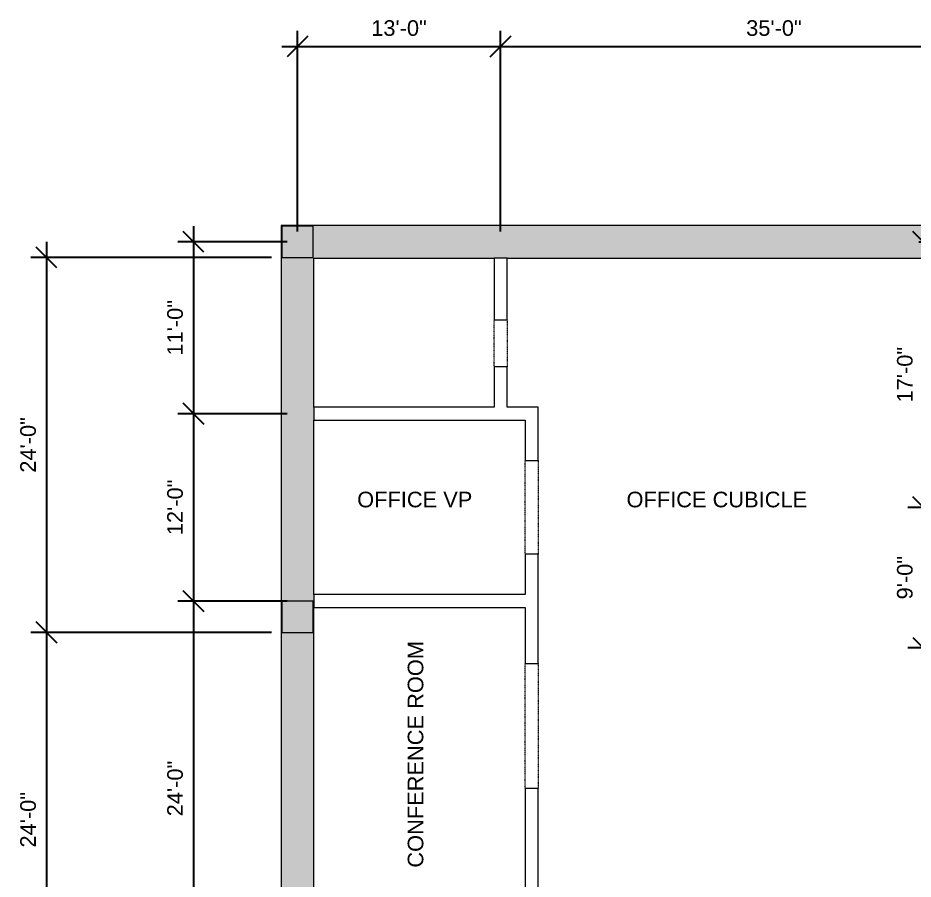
# Model space of a CAD drawing. Header units: inches. Extents: x 1913 to 24953, y -2945 to 1064.
# Drawn here: x 22242 to 22930, y 284 to 946 of the extents above; entities that cross this region are included whole.
import ezdxf

# ---------------------------------------------------------------- set-up
doc = ezdxf.new("R2010")
doc.units = ezdxf.units.IN
doc.header["$MEASUREMENT"] = 0
doc.linetypes.add('Hidden 1_8_', pattern=[0.1875, 0.125, -0.0625])
doc.linetypes.add('Overhead 1_16_', pattern=[0.101562, 0.0625, -0.039062])
for name, color, linetype, lineweight in [('A-ANNO-DIMS', 211, 'Continuous', 9), ('A-COLS', 52, 'Continuous', 9), ('A-DETL-HDLN', 90, 'Hidden 1_8_', 9), ('A-FLOR-OVHD', 1, 'Overhead 1_16_', 9), ('A-WALL', 113, 'Continuous', 13), ('A-WALL-PATT', 111, 'Continuous', 50), ('G-ANNO-TEXT', 231, 'Continuous', 9)]:
    doc.layers.add(name, color=color, linetype=linetype, lineweight=lineweight)
doc.styles.add('Arial', font='arial.ttf', dxfattribs={"height": 12})
doc.dimstyles.new('Linear_-_3_32__Arial', dxfattribs={"dimscale": 12, "dimtxt": 12.243113, "dimasz": 1.333333, "dimexe": 1, "dimexo": 0.666667, "dimgap": 0.666667, "dimtad": 1, "dimdec": 5, "dimrnd": 0.03125, "dimzin": 1, "dimdsep": 46, "dimlunit": 4, "dimtxsty": 'Arial', "dimblk1": 'OBLIQUE', "dimblk2": 'OBLIQUE', "dimsah": 1, "dimcen": 0.09, "dimdle": 1, "dimazin": 0, "dimtfac": 1, "dimtdec": 4, "dimtix": 1, "dimtmove": 0, "dimatfit": 3, "dimfxl": 1, "dimtvp": 1, "dimtfill": 1, "dimfrac": 2, "dimtolj": 1, "dimtzin": 0, "dimarcsym": 2})
pattern_1 = [(50, (23317.123, 399.692), (36.72335, -3.213), [3.84, -42.24]), (355, (23317.123, 399.69), (-7.1044, 38.51274), [3.072, -33.792]), (100.451, (23320.183, 399.424), (29.62024, 35.29956), [3.263, -35.898]), (46.184, (23317.123, 409.93), (54.6425, -8.4752), [5.76, -63.36]), (96.636, (23321.68, 409.226), (47.854, 49.8752), [4.895, -53.848]), (351.184, (23317.123, 409.93), (47.8553, 49.8749), [4.608, -50.688]), (21, (23322.243, 407.372), (30.56126, -20.614), [3.84, -42.24]), (326, (23322.243, 407.37), (12.4577, 37.1283), [3.072, -33.792]), (71.451, (23324.79, 405.654), (43.02, 16.5135), [3.263, -35.898]), (37.5, (23317.123, 399.692), (0.6228, 17.04428), [1.69, -31.693, 1.69, -32.614, -33.92]), (37.5, (23317.123, 399.692), (0.6228, 17.04428), [-67.686, 1.69, -32.23]), (7.5, (23317.123, 399.692), (13.4694, 20.19387), [1.69, -17.869, 1.69, -30.925, -12.928]), (7.5, (23317.123, 399.692), (13.4694, 20.19387), [-52.173, 1.69, -11.238]), (327.5, (23305.705, 399.692), (27.33168, -1.15522), [1.69, -11.11, 1.69, -38.246, -52.992]), (327.5, (23305.705, 399.692), (27.33168, -1.15522), [-52.736, 1.69, -51.302]), (317.5, (23300.585, 399.692), (29.85903, 5.12498), [1.69, -14.95, 1.69, -24.832, -37.632]), (317.5, (23300.585, 399.692), (29.85903, 5.12498), [-43.162, 1.69, -35.942])]

# ---------------------------------------------------------------- blocks, each defined once
blk = doc.blocks.new('_Oblique')
at = {"color": 0, "linetype": 'ByBlock', "lineweight": -2}
blk.add_line((-0.5, -0.5), (0.5, 0.5), dxfattribs=at)
blk = doc.blocks.new('*D812')
at = {"layer": 'A-ANNO-DIMS', "color": 0, "lineweight": -2, "transparency": 16777216}
for p, q in [((22937.44, 582.04), (22937.44, 450.04)), ((23084.72, 570.04), (22925.44, 570.04)), ((23024.72, 462.04), (22925.44, 462.04))]:
    blk.add_line(p, q, dxfattribs=at)
at = {"layer": 'Defpoints', "color": 0, "lineweight": 0, "transparency": 16777216}
for p in [(23092.72, 570.04), (22937.44, 462.04), (23032.72, 462.04)]:
    blk.add_point(p, dxfattribs=at)
at = {"layer": 'A-ANNO-DIMS', "color": 0, "lineweight": -2, "transparency": 16777216, "xscale": 16, "yscale": 16, "zscale": 16}
for p, rotation in [((22937.44, 570.04), 90), ((22937.44, 462.04), 270)]:
    blk.add_blockref('_Oblique', p, dxfattribs=dict(at, rotation=rotation))
at = {"layer": 'A-ANNO-DIMS', "color": 0, "lineweight": 0, "transparency": 16777216, "insert": (22923.31, 516.04), "char_height": 12, "width": 51.3081, "attachment_point": 5, "rotation": 90, "style": 'Arial'}
blk.add_mtext('\\A1;9\'-0"', dxfattribs=at)
blk = doc.blocks.new('*D813')
at = {"layer": 'A-ANNO-DIMS', "color": 0, "lineweight": -2, "transparency": 16777216}
for p, q in [((22937.44, 558.04), (22937.44, 786.04)), ((22934.12, 774.04), (22949.44, 774.04)), ((23084.72, 570.04), (22925.44, 570.04))]:
    blk.add_line(p, q, dxfattribs=at)
at = {"layer": 'Defpoints', "color": 0, "lineweight": 0, "transparency": 16777216}
for p in [(22926.12, 774.04), (22937.44, 774.04), (23092.72, 570.04)]:
    blk.add_point(p, dxfattribs=at)
at = {"layer": 'A-ANNO-DIMS', "color": 0, "lineweight": -2, "transparency": 16777216, "xscale": 16, "yscale": 16, "zscale": 16}
for p, rotation in [((22937.44, 774.04), 90), ((22937.44, 570.04), 270)]:
    blk.add_blockref('_Oblique', p, dxfattribs=dict(at, rotation=rotation))
at = {"layer": 'A-ANNO-DIMS', "color": 0, "lineweight": 0, "transparency": 16777216, "insert": (22923.31, 672.04), "char_height": 12, "width": 62.3834, "attachment_point": 5, "rotation": 90, "style": 'Arial'}
blk.add_mtext('\\A1;17\'-0"', dxfattribs=at)
blk = doc.blocks.new('*D728')
at = {"layer": 'A-ANNO-DIMS', "color": 0, "lineweight": -2, "transparency": 16777216}
for p, q in [((22376.87, 786.04), (22376.87, 630.04)), ((22448.72, 774.04), (22364.87, 774.04)), ((22448.72, 642.04), (22364.87, 642.04))]:
    blk.add_line(p, q, dxfattribs=at)
at = {"layer": 'Defpoints', "color": 0, "lineweight": 0, "transparency": 16777216}
for p in [(22456.72, 774.04), (22376.87, 642.04), (22456.72, 642.04)]:
    blk.add_point(p, dxfattribs=at)
at = {"layer": 'A-ANNO-DIMS', "color": 0, "lineweight": -2, "transparency": 16777216, "xscale": 16, "yscale": 16, "zscale": 16}
for p, rotation in [((22376.87, 774.04), 90), ((22376.87, 642.04), 270)]:
    blk.add_blockref('_Oblique', p, dxfattribs=dict(at, rotation=rotation))
at = {"layer": 'A-ANNO-DIMS', "color": 0, "lineweight": 0, "transparency": 16777216, "insert": (22362.74, 708.04), "char_height": 12, "width": 62.3834, "attachment_point": 5, "rotation": 90, "style": 'Arial'}
blk.add_mtext('\\A1;11\'-0"', dxfattribs=at)
blk = doc.blocks.new('*D729')
at = {"layer": 'A-ANNO-DIMS', "color": 0, "lineweight": -2, "transparency": 16777216}
for p, q in [((22376.87, 654.04), (22376.87, 486.04)), ((22448.72, 642.04), (22364.87, 642.04)), ((22448.72, 498.04), (22364.87, 498.04))]:
    blk.add_line(p, q, dxfattribs=at)
at = {"layer": 'Defpoints', "color": 0, "lineweight": 0, "transparency": 16777216}
for p in [(22456.72, 642.04), (22376.87, 498.04), (22456.72, 498.04)]:
    blk.add_point(p, dxfattribs=at)
at = {"layer": 'A-ANNO-DIMS', "color": 0, "lineweight": -2, "transparency": 16777216, "xscale": 16, "yscale": 16, "zscale": 16}
for p, rotation in [((22376.87, 642.04), 90), ((22376.87, 498.04), 270)]:
    blk.add_blockref('_Oblique', p, dxfattribs=dict(at, rotation=rotation))
at = {"layer": 'A-ANNO-DIMS', "color": 0, "lineweight": 0, "transparency": 16777216, "insert": (22362.74, 570.04), "char_height": 12, "width": 62.3834, "attachment_point": 5, "rotation": 90, "style": 'Arial'}
blk.add_mtext('\\A1;12\'-0"', dxfattribs=at)
blk = doc.blocks.new('*D730')
at = {"layer": 'A-ANNO-DIMS', "color": 0, "lineweight": -2, "transparency": 16777216}
for p, q in [((22376.87, 510.04), (22376.87, 198.04)), ((22448.72, 498.04), (22364.87, 498.04)), ((22448.72, 210.04), (22364.87, 210.04))]:
    blk.add_line(p, q, dxfattribs=at)
at = {"layer": 'Defpoints', "color": 0, "lineweight": 0, "transparency": 16777216}
for p in [(22456.72, 498.04), (22376.87, 210.04), (22456.72, 210.04)]:
    blk.add_point(p, dxfattribs=at)
at = {"layer": 'A-ANNO-DIMS', "color": 0, "lineweight": -2, "transparency": 16777216, "xscale": 16, "yscale": 16, "zscale": 16}
for p, rotation in [((22376.87, 498.04), 90), ((22376.87, 210.04), 270)]:
    blk.add_blockref('_Oblique', p, dxfattribs=dict(at, rotation=rotation))
at = {"layer": 'A-ANNO-DIMS', "color": 0, "lineweight": 0, "transparency": 16777216, "insert": (22362.74, 354.04), "char_height": 12, "width": 62.3834, "attachment_point": 5, "rotation": 90, "style": 'Arial'}
blk.add_mtext('\\A1;24\'-0"', dxfattribs=at)
blk = doc.blocks.new('*D742')
at = {"layer": 'A-ANNO-DIMS', "color": 0, "lineweight": -2, "transparency": 16777216}
for p, q in [((22263.98, 486.04), (22263.98, 174.04)), ((22436.72, 474.04), (22251.98, 474.04)), ((22436.72, 186.04), (22251.98, 186.04))]:
    blk.add_line(p, q, dxfattribs=at)
at = {"layer": 'Defpoints', "color": 0, "lineweight": 0, "transparency": 16777216}
for p in [(22444.72, 474.04), (22263.98, 186.04), (22444.72, 186.04)]:
    blk.add_point(p, dxfattribs=at)
at = {"layer": 'A-ANNO-DIMS', "color": 0, "lineweight": -2, "transparency": 16777216, "xscale": 16, "yscale": 16, "zscale": 16}
for p, rotation in [((22263.98, 474.04), 90), ((22263.98, 186.04), 270)]:
    blk.add_blockref('_Oblique', p, dxfattribs=dict(at, rotation=rotation))
at = {"layer": 'A-ANNO-DIMS', "color": 0, "lineweight": 0, "transparency": 16777216, "insert": (22249.85, 330.04), "char_height": 12, "width": 62.3834, "attachment_point": 5, "rotation": 90, "style": 'Arial'}
blk.add_mtext('\\A1;24\'-0"', dxfattribs=at)
blk = doc.blocks.new('*D750')
at = {"layer": 'A-ANNO-DIMS', "color": 0, "lineweight": -2, "transparency": 16777216}
for p, q in [((22263.98, 774.04), (22263.98, 462.04)), ((22436.72, 762.04), (22251.98, 762.04)), ((22436.72, 474.04), (22251.98, 474.04))]:
    blk.add_line(p, q, dxfattribs=at)
at = {"layer": 'Defpoints', "color": 0, "lineweight": 0, "transparency": 16777216}
for p in [(22444.72, 762.04), (22263.98, 474.04), (22444.72, 474.04)]:
    blk.add_point(p, dxfattribs=at)
at = {"layer": 'A-ANNO-DIMS', "color": 0, "lineweight": -2, "transparency": 16777216, "xscale": 16, "yscale": 16, "zscale": 16}
for p, rotation in [((22263.98, 762.04), 90), ((22263.98, 474.04), 270)]:
    blk.add_blockref('_Oblique', p, dxfattribs=dict(at, rotation=rotation))
at = {"layer": 'A-ANNO-DIMS', "color": 0, "lineweight": 0, "transparency": 16777216, "insert": (22249.85, 618.04), "char_height": 12, "width": 62.3834, "attachment_point": 5, "rotation": 90, "style": 'Arial'}
blk.add_mtext('\\A1;24\'-0"', dxfattribs=at)
blk = doc.blocks.new('*D752')
at = {"layer": 'A-ANNO-DIMS', "color": 0, "lineweight": -2, "transparency": 16777216}
for p, q in [((22456.72, 782.04), (22456.72, 936.14)), ((22612.72, 782.04), (22612.72, 936.14)), ((22444.72, 924.14), (22624.72, 924.14))]:
    blk.add_line(p, q, dxfattribs=at)
at = {"layer": 'Defpoints', "color": 0, "lineweight": 0, "transparency": 16777216}
for p in [(22612.72, 924.14), (22456.72, 774.04), (22612.72, 774.04)]:
    blk.add_point(p, dxfattribs=at)
at = {"layer": 'A-ANNO-DIMS', "color": 0, "lineweight": -2, "transparency": 16777216, "xscale": 16, "yscale": 16, "zscale": 16, "rotation": 180}
blk.add_blockref('_Oblique', (22456.72, 924.14), dxfattribs=at)
at = {"layer": 'A-ANNO-DIMS', "color": 0, "lineweight": -2, "transparency": 16777216, "xscale": 16, "yscale": 16, "zscale": 16}
blk.add_blockref('_Oblique', (22612.72, 924.14), dxfattribs=at)
at = {"layer": 'A-ANNO-DIMS', "color": 0, "lineweight": 0, "transparency": 16777216, "insert": (22534.72, 938.27), "char_height": 12, "width": 62.3834, "attachment_point": 5, "style": 'Arial'}
blk.add_mtext('\\A1;13\'-0"', dxfattribs=at)
blk = doc.blocks.new('*D753')
at = {"layer": 'A-ANNO-DIMS', "color": 0, "lineweight": -2, "transparency": 16777216}
for p, q in [((22612.72, 782.04), (22612.72, 936.14)), ((23032.72, 782.04), (23032.72, 936.14)), ((22600.72, 924.14), (23044.72, 924.14))]:
    blk.add_line(p, q, dxfattribs=at)
at = {"layer": 'Defpoints', "color": 0, "lineweight": 0, "transparency": 16777216}
for p in [(23032.72, 924.14), (22612.72, 774.04), (23032.72, 774.04)]:
    blk.add_point(p, dxfattribs=at)
at = {"layer": 'A-ANNO-DIMS', "color": 0, "lineweight": -2, "transparency": 16777216, "xscale": 16, "yscale": 16, "zscale": 16, "rotation": 180}
blk.add_blockref('_Oblique', (22612.72, 924.14), dxfattribs=at)
at = {"layer": 'A-ANNO-DIMS', "color": 0, "lineweight": -2, "transparency": 16777216, "xscale": 16, "yscale": 16, "zscale": 16}
blk.add_blockref('_Oblique', (23032.72, 924.14), dxfattribs=at)
at = {"layer": 'A-ANNO-DIMS', "color": 0, "lineweight": 0, "transparency": 16777216, "insert": (22822.72, 938.27), "char_height": 12, "width": 62.3834, "attachment_point": 5, "style": 'Arial'}
blk.add_mtext('\\A1;35\'-0"', dxfattribs=at)

msp = doc.modelspace()

# ---------------------------------------------------------------- hatches: boundary and pattern name
at = {"layer": 'A-WALL-PATT', "lineweight": 0}
h = msp.add_hatch(dxfattribs=at)
h.set_pattern_fill('FP_1', color=256, style=0, pattern_type=2)
h.set_pattern_definition(pattern_1)
h.paths.add_polyline_path([(22469.225, -1472.956342), (22444.225, -1472.956342), (22444.225, 786.543658), (22469.225, 786.543658), (22469.225, 761.543658), (22469.225, 647.043658), (22469.225, 637.043658), (22469.225, 503.043658), (22469.225, 493.043658), (22469.225, 215.043658), (22469.225, 205.043658), (22469.225, 83.043658), (22469.225, 73.043658)], flags=0)
h.paths.add_polyline_path([(22469.225, -1517.456342), (22459.225, -1517.456342), (22444.225, -1517.456342), (22444.225, -1502.956342), (22469.225, -1502.956342)], flags=0)
h = msp.add_hatch(dxfattribs=at)
h.set_pattern_fill('FP_1', color=256, style=0, pattern_type=2)
h.set_pattern_definition(pattern_1)
h.paths.add_polyline_path([(23860.725, 761.543658), (23860.725, 786.543658), (24197.225, 786.543658), (24197.225, 761.543658), (24172.225, 761.543658)], flags=0)
h.paths.add_polyline_path([(23716.725, 761.543658), (23716.725, 786.543658), (23764.725, 786.543658), (23764.725, 761.543658)], flags=0)
h.paths.add_polyline_path([(23584.725, 761.543658), (23584.725, 786.543658), (23620.725, 786.543658), (23620.725, 761.543658)], flags=0)
h.paths.add_polyline_path([(22469.225, 761.543658), (22469.225, 786.543658), (23512.725, 786.543658), (23512.725, 761.543658), (23337.725, 761.543658), (23327.725, 761.543658), (23037.725, 761.543658), (23027.725, 761.543658), (22617.725, 761.543658), (22607.725, 761.543658)], flags=0)

# ---------------------------------------------------------------- linework, layer by layer
at = {"layer": 'A-COLS', "lineweight": 0}
for p, q in [((22468.725, 786.043658), (22444.725, 786.043658)), ((22444.725, 786.043658), (22444.725, 762.043658)), ((22468.725, 762.043658), (22468.725, 786.043658)), ((22444.725, 762.043658), (22468.725, 762.043658)), ((22468.725, 498.043658), (22444.725, 498.043658)), ((22444.725, 498.043658), (22444.725, 474.043658)), ((22468.725, 474.043658), (22468.725, 498.043658)), ((22444.725, 474.043658), (22468.725, 474.043658))]:
    msp.add_line(p, q, dxfattribs=at)
at = {"layer": 'A-DETL-HDLN', "lineweight": 0}
for p, q in [((22607.725, 714.043658), (22617.725, 714.043658)), ((22617.725, 678.043658), (22607.725, 678.043658)), ((22631.725, 606.043658), (22641.725, 606.043658)), ((22641.725, 534.043658), (22631.725, 534.043658))]:
    msp.add_line(p, q, dxfattribs=at)
at = {"layer": 'A-FLOR-OVHD', "lineweight": 0}
for p, q in [((22607.725, 678.043658), (22607.725, 714.043658)), ((22617.725, 714.043658), (22617.725, 678.043658)), ((22631.725, 534.043658), (22631.725, 606.043658)), ((22641.725, 606.043658), (22641.725, 534.043658)), ((22631.725, 450.043658), (22641.725, 450.043658)), ((22631.725, 354.043658), (22631.725, 450.043658)), ((22641.725, 450.043658), (22641.725, 354.043658)), ((22641.725, 354.043658), (22631.725, 354.043658))]:
    msp.add_line(p, q, dxfattribs=at)
at = {"layer": 'A-WALL', "lineweight": 0}
for p, q in [((22444.225, 786.543658), (22444.225, -1472.956342)), ((23512.725, 786.543658), (22444.225, 786.543658)), ((22469.225, 647.043658), (22469.225, 761.543658)), ((22469.225, 761.543658), (22607.725, 761.543658)), ((22607.725, 761.543658), (22607.725, 714.043658)), ((22617.725, 761.543658), (22607.725, 761.543658)), ((22617.725, 761.543658), (23027.725, 761.543658)), ((22617.725, 714.043658), (22617.725, 761.543658)), ((22607.725, 714.043658), (22617.725, 714.043658)), ((22607.725, 678.043658), (22607.725, 647.043658)), ((22617.725, 678.043658), (22607.725, 678.043658)), ((22617.725, 647.043658), (22617.725, 678.043658)), ((22607.725, 647.043658), (22469.225, 647.043658)), ((22469.225, 647.043658), (22469.225, 637.043658)), ((22641.725, 647.043658), (22617.725, 647.043658)), ((22641.725, 606.043658), (22641.725, 647.043658)), ((22469.225, 503.043658), (22469.225, 637.043658)), ((22469.225, 637.043658), (22631.725, 637.043658)), ((22631.725, 637.043658), (22631.725, 606.043658)), ((22631.725, 606.043658), (22641.725, 606.043658)), ((22641.725, 534.043658), (22631.725, 534.043658)), ((22631.725, 534.043658), (22631.725, 503.043658)), ((22641.725, 450.043658), (22641.725, 534.043658)), ((22631.725, 503.043658), (22469.225, 503.043658)), ((22469.225, 503.043658), (22469.225, 493.043658)), ((22469.225, 215.043658), (22469.225, 493.043658)), ((22469.225, 493.043658), (22631.725, 493.043658)), ((22631.725, 493.043658), (22631.725, 450.043658)), ((22631.725, 450.043658), (22641.725, 450.043658)), ((22631.725, 354.043658), (22631.725, 215.043658)), ((22641.725, 354.043658), (22631.725, 354.043658)), ((22641.725, 237.043658), (22641.725, 354.043658))]:
    msp.add_line(p, q, dxfattribs=at)

# ---------------------------------------------------------------- texts
at = {"layer": 'G-ANNO-TEXT', "color": 7, "lineweight": 0, "char_height": 12, "attachment_point": 1, "style": 'Arial'}
for s, insert, width in [('OFFICE VP', (22502.571672, 582.102338), 108.272), ('OFFICE CUBICLE', (22709.4784, 582.102338), 169.68)]:
    msp.add_mtext(s, dxfattribs=dict(at, insert=insert, width=width))
at = {"layer": 'G-ANNO-TEXT', "color": 7, "lineweight": 0, "insert": (22541.387945, 293.230422), "char_height": 12, "width": 214.928, "attachment_point": 1, "rotation": 90, "style": 'Arial'}
msp.add_mtext('CONFERENCE ROOM', dxfattribs=at)

# ---------------------------------------------------------------- dimensions: what is measured, and where the dimension line sits
at = {"layer": 'A-ANNO-DIMS', "color": 1, "lineweight": 0}
for base, p1, p2, picture, middle in [((22612.725, 924.139434), (22456.725, 774.043658), (22612.725, 774.043658), '*D752', (22534.725, 938.270402)), ((23032.725, 924.139434), (22612.725, 774.043658), (23032.725, 774.043658), '*D753', (22822.725, 938.270402))]:
    dim = msp.add_linear_dim(base=base, p1=p1, p2=p2, dimstyle='Linear_-_3_32__Arial', override={"dimpost": '<>', "dimfxl": 60, "dimtfill": 0}, dxfattribs=at)
    dim.commit()
    dim.dimension.update_dxf_attribs({"geometry": picture, "text_midpoint": middle})
for base, p1, p2, picture, middle in [((22376.869442, 642.043658), (22456.725, 774.043658), (22456.725, 642.043658), '*D728', (22362.742566, 708.043658)), ((22937.435935, 774.043658), (23092.725, 570.043658), (22926.122227, 774.043658), '*D813', (22923.30906, 672.043658)), ((22263.981751, 474.043658), (22444.725, 762.043658), (22444.725, 474.043658), '*D750', (22249.854875, 618.043658)), ((22376.869442, 498.043658), (22456.725, 642.043658), (22456.725, 498.043658), '*D729', (22362.742566, 570.043658)), ((22937.435935, 462.043658), (23092.725, 570.043658), (23032.725, 462.043658), '*D812', (22923.30906, 516.043658)), ((22376.869442, 210.043658), (22456.725, 498.043658), (22456.725, 210.043658), '*D730', (22362.742566, 354.043658)), ((22263.981751, 186.043658), (22444.725, 474.043658), (22444.725, 186.043658), '*D742', (22249.854875, 330.043658))]:
    dim = msp.add_linear_dim(base=base, p1=p1, p2=p2, angle=90, dimstyle='Linear_-_3_32__Arial', override={"dimpost": '<>', "dimfxl": 60, "dimtfill": 0}, dxfattribs=at)
    dim.commit()
    dim.dimension.update_dxf_attribs({"geometry": picture, "text_midpoint": middle})

doc.saveas('drawing.dxf')
